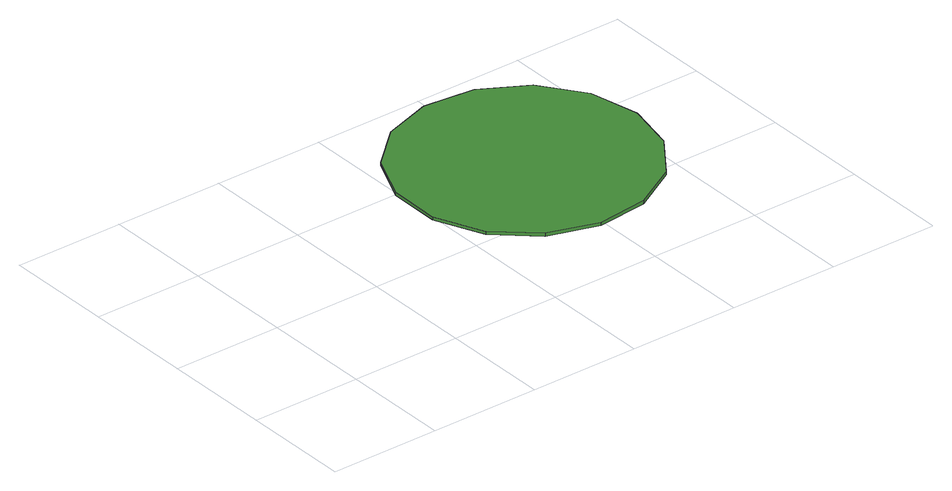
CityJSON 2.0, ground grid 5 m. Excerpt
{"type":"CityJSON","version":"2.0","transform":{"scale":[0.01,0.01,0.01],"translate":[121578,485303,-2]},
"CityObjects":{
"tree1":{"type":"SolitaryVegetationObject","attributes":{"function":"something"}},
"tree2":{"type":"SolitaryVegetationObject","attributes":{"function":"something"},"geometry":[{"type":"MultiSurface","lod":"1","boundaries":[[[0,1,2,3,4,5,6,7,8,9,10,11,12,13,14]],[[15,16,17,18,19,20,21,22,23,24,25,26,27,28,29]],[[0,29,28,1]],[[1,28,27,2]],[[2,27,26,3]],[[3,26,25,4]],[[4,25,24,5]],[[5,24,23,6]],[[6,23,22,7]],[[7,22,21,8]],[[8,21,20,9]],[[9,20,19,10]],[[10,19,18,11]],[[11,18,17,12]],[[12,17,16,13]],[[13,16,15,14]],[[14,15,29,0]]]}]}
},
"vertices":[
[2106,876,83],[2057,1106,83],[1919,1296,83],[1715,1414,83],[1481,1438,83],[1258,1366,83],[1083,1208,83],[988,994,83],[988,759,83],[1083,544,83],[1258,387,83],[1481,314,83],[1715,339,83],[1919,456,83],[2057,646,83],[2057,646,69],[1919,456,69],[1715,339,69],[1481,314,69],[1258,387,69],[1083,544,69],[988,759,69],[988,994,69],[1083,1208,69],[1258,1366,69],[1481,1438,69],[1715,1414,69],[1919,1296,69],[2057,1106,69],[2106,876,69]
]}
